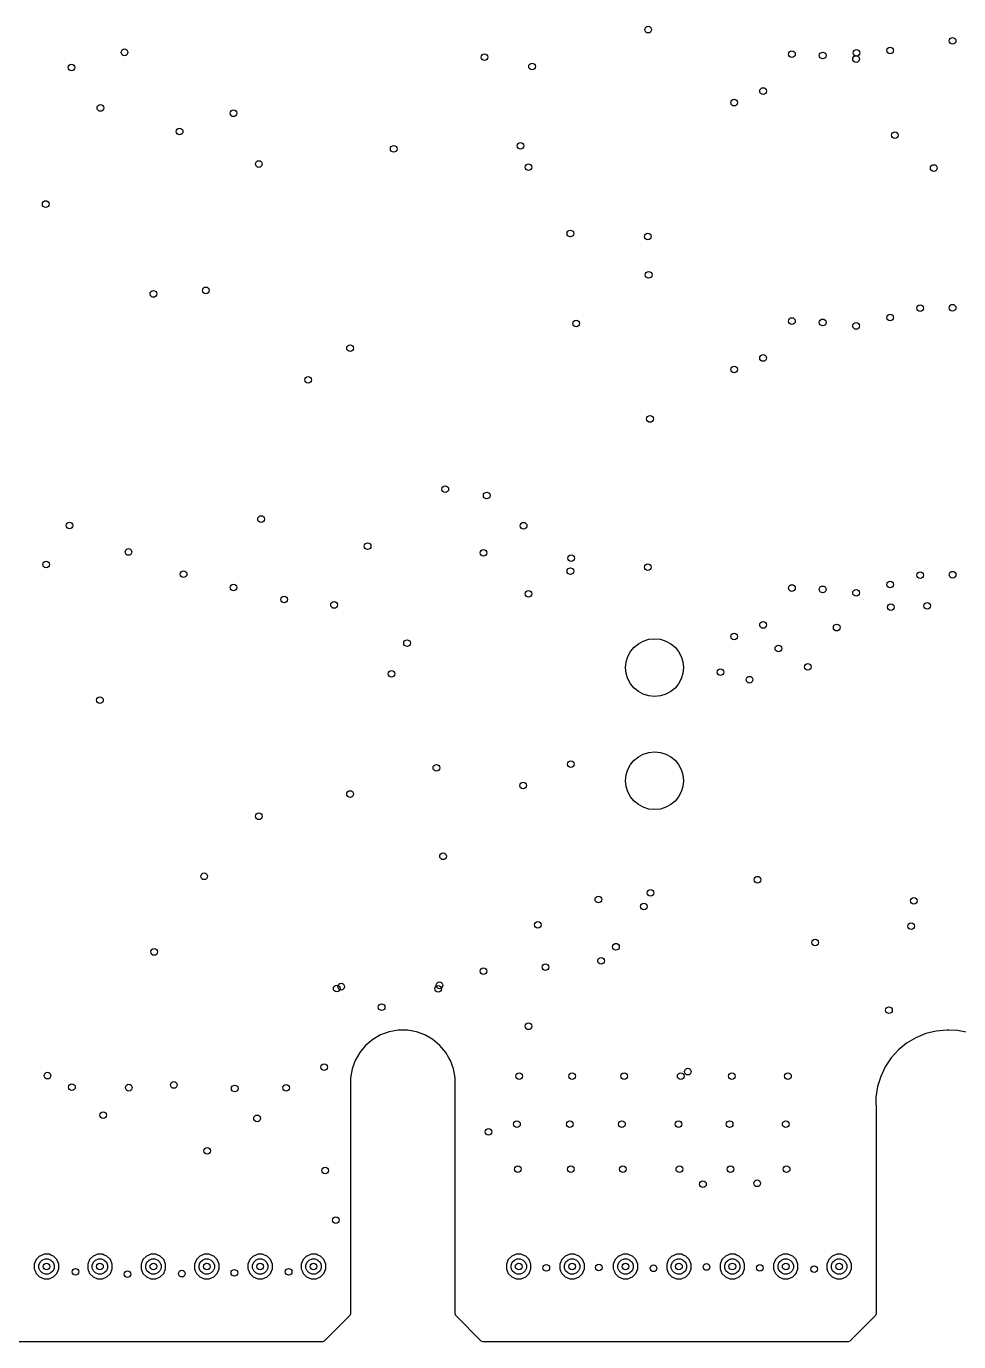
# Model space of a CAD drawing. Extents: x 114.9 to 199.6, y -137.1 to -76.7.
# Drawn here: x 157.38 to 178.33, y -137.15 to -107.58 of the extents above; entities that cross this region are included whole.
import ezdxf

# ---------------------------------------------------------------- set-up
doc = ezdxf.new("R2010")
doc.units = 0
doc.layers.add('BLACK', color=7, linetype='CONTINUOUS')

msp = doc.modelspace()

# ---------------------------------------------------------------- linework, layer by layer
at = {"layer": 'BLACK', "linetype": 'CONTINUOUS'}
for p, q in [((165.15819, -130.358405), (165.000621, -130.490621)), ((165.336308, -130.255569), (165.15819, -130.358405)), ((165.336316, -130.255565), (165.336308, -130.255569)), ((165.529591, -130.185218), (165.336316, -130.255565)), ((165.529595, -130.185217), (165.529591, -130.185218)), ((165.529596, -130.185217), (165.529595, -130.185217)), ((165.610952, -130.170871), (165.529596, -130.185217)), ((165.732156, -130.1495), (165.610952, -130.170871)), ((165.732157, -130.1495), (165.732156, -130.1495)), ((165.937843, -130.1495), (165.732157, -130.1495)), ((166.140404, -130.185217), (165.937843, -130.1495)), ((166.140405, -130.185217), (166.140404, -130.185217)), ((166.140408, -130.185218), (166.140405, -130.185217)), ((166.333683, -130.255565), (166.140408, -130.185218)), ((166.333691, -130.255569), (166.333683, -130.255565)), ((166.511809, -130.358405), (166.333691, -130.255569)), ((166.511813, -130.358408), (166.511809, -130.358405)), ((166.511814, -130.358409), (166.511813, -130.358408)), ((166.669379, -130.490621), (166.511814, -130.358409)), ((177.36347, -130.31695), (177.157214, -130.440234)), ((177.363474, -130.316948), (177.36347, -130.31695)), ((177.5856, -130.225304), (177.363474, -130.316948)), ((177.818779, -130.167286), (177.5856, -130.225304)), ((178.057953, -130.144151), (177.818779, -130.167286)), ((178.057954, -130.144151), (178.057953, -130.144151)), ((178.105949, -130.146601), (178.057954, -130.144151)), ((178.297937, -130.156402), (178.105949, -130.146601)), ((178.533506, -130.203773), (178.297937, -130.156402)), ((164.868405, -130.64819), (164.765569, -130.826308)), ((165.000621, -130.490621), (164.868405, -130.64819)), ((166.801591, -130.648186), (166.669379, -130.490621)), ((166.801594, -130.64819), (166.801591, -130.648186)), ((166.872139, -130.770378), (166.801594, -130.64819)), ((176.971307, -130.592478), (176.809785, -130.770378)), ((177.157214, -130.440234), (176.971307, -130.592478)), ((164.765565, -130.826316), (164.695218, -131.019591)), ((164.765569, -130.826308), (164.765565, -130.826316)), ((166.904434, -130.826315), (166.872139, -130.770378)), ((166.974783, -131.019596), (166.904434, -130.826315)), ((176.676145, -130.97008), (176.573291, -131.187253)), ((176.809785, -130.770378), (176.676145, -130.97008)), ((164.695218, -131.019591), (164.6595, -131.222156)), ((164.6595, -131.222156), (164.6595, -136.525943)), ((167.0105, -131.222157), (166.974783, -131.019596)), ((167.0105, -131.222163), (167.0105, -131.222157)), ((167.0105, -135.405198), (167.0105, -131.222163)), ((176.573291, -131.187253), (176.503458, -131.417174)), ((176.503458, -131.417174), (176.46816, -131.654845)), ((176.468159, -131.654854), (176.468082, -131.775016)), ((176.468082, -131.775016), (176.468082, -131.819168)), ((176.468082, -131.819168), (176.468756, -131.822991)), ((176.46816, -131.654845), (176.468159, -131.654854)), ((176.468756, -131.822991), (176.4695, -131.8315)), ((176.4695, -131.8315), (176.4695, -136.525943)), ((157.596444, -135.30394), (157.5545, -135.405198)), ((157.5545, -135.405198), (157.5545, -135.514801)), ((157.67394, -135.226444), (157.596444, -135.30394)), ((157.658363, -135.425859), (157.684493, -135.362775)), ((157.676574, -135.225353), (157.67394, -135.226444)), ((157.699013, -135.216058), (157.676574, -135.225353)), ((157.684493, -135.362775), (157.732775, -135.314493)), ((157.775198, -135.1845), (157.699013, -135.216058)), ((157.732775, -135.314493), (157.795859, -135.288363)), ((157.7752, -135.1845), (157.775198, -135.1845)), ((157.8848, -135.1845), (157.7752, -135.1845)), ((157.795859, -135.288363), (157.864141, -135.288363)), ((157.864141, -135.288363), (157.927225, -135.314493)), ((157.884801, -135.1845), (157.8848, -135.1845)), ((157.926744, -135.201874), (157.884801, -135.1845)), ((157.986058, -135.226443), (157.926744, -135.201874)), ((157.927225, -135.314493), (157.975507, -135.362775)), ((157.975507, -135.362775), (158.001637, -135.425859)), ((157.986059, -135.226444), (157.986058, -135.226443)), ((157.986061, -135.226445), (157.986059, -135.226444)), ((158.063555, -135.303939), (157.986061, -135.226445)), ((158.063555, -135.30394), (158.063555, -135.303939)), ((158.063557, -135.303942), (158.063555, -135.30394)), ((158.105499, -135.405198), (158.063557, -135.303942)), ((158.1055, -135.4052), (158.105499, -135.405198)), ((158.1055, -135.5148), (158.1055, -135.4052)), ((158.796444, -135.30394), (158.7545, -135.405198)), ((158.7545, -135.405198), (158.7545, -135.514801)), ((158.87394, -135.226444), (158.796444, -135.30394)), ((158.858363, -135.425859), (158.884493, -135.362775)), ((158.876574, -135.225353), (158.87394, -135.226444)), ((158.899013, -135.216058), (158.876574, -135.225353)), ((158.884493, -135.362775), (158.932775, -135.314493)), ((158.975198, -135.1845), (158.899013, -135.216058)), ((158.932775, -135.314493), (158.995859, -135.288363)), ((158.9752, -135.1845), (158.975198, -135.1845)), ((159.0848, -135.1845), (158.9752, -135.1845)), ((158.995859, -135.288363), (159.064141, -135.288363)), ((159.064141, -135.288363), (159.127225, -135.314493)), ((159.084801, -135.1845), (159.0848, -135.1845)), ((159.126744, -135.201874), (159.084801, -135.1845)), ((159.186058, -135.226443), (159.126744, -135.201874)), ((159.127225, -135.314493), (159.175507, -135.362775)), ((159.175507, -135.362775), (159.201637, -135.425859)), ((159.186059, -135.226444), (159.186058, -135.226443)), ((159.186061, -135.226445), (159.186059, -135.226444)), ((159.263555, -135.303939), (159.186061, -135.226445)), ((159.263555, -135.30394), (159.263555, -135.303939)), ((159.263557, -135.303942), (159.263555, -135.30394)), ((159.305499, -135.405198), (159.263557, -135.303942)), ((159.3055, -135.4052), (159.305499, -135.405198)), ((159.3055, -135.5148), (159.3055, -135.4052)), ((159.996444, -135.30394), (159.9545, -135.405198)), ((159.9545, -135.405198), (159.9545, -135.514801)), ((160.07394, -135.226444), (159.996444, -135.30394)), ((160.058363, -135.425859), (160.084493, -135.362775)), ((160.076574, -135.225353), (160.07394, -135.226444)), ((160.099013, -135.216058), (160.076574, -135.225353)), ((160.084493, -135.362775), (160.132775, -135.314493)), ((160.175198, -135.1845), (160.099013, -135.216058)), ((160.132775, -135.314493), (160.195859, -135.288363)), ((160.1752, -135.1845), (160.175198, -135.1845)), ((160.2848, -135.1845), (160.1752, -135.1845)), ((160.195859, -135.288363), (160.264141, -135.288363)), ((160.264141, -135.288363), (160.327225, -135.314493)), ((160.284801, -135.1845), (160.2848, -135.1845)), ((160.326744, -135.201874), (160.284801, -135.1845)), ((160.386058, -135.226443), (160.326744, -135.201874)), ((160.327225, -135.314493), (160.375507, -135.362775)), ((160.375507, -135.362775), (160.401637, -135.425859)), ((160.386059, -135.226444), (160.386058, -135.226443)), ((160.386061, -135.226445), (160.386059, -135.226444)), ((160.463555, -135.303939), (160.386061, -135.226445)), ((160.463555, -135.30394), (160.463555, -135.303939)), ((160.463557, -135.303942), (160.463555, -135.30394)), ((160.505499, -135.405198), (160.463557, -135.303942)), ((160.5055, -135.4052), (160.505499, -135.405198)), ((160.5055, -135.5148), (160.5055, -135.4052)), ((161.196444, -135.30394), (161.1545, -135.405198)), ((161.1545, -135.405198), (161.1545, -135.514801)), ((161.27394, -135.226444), (161.196444, -135.30394)), ((161.258363, -135.425859), (161.284493, -135.362775)), ((161.276574, -135.225353), (161.27394, -135.226444)), ((161.299013, -135.216058), (161.276574, -135.225353)), ((161.284493, -135.362775), (161.332775, -135.314493)), ((161.375198, -135.1845), (161.299013, -135.216058)), ((161.332775, -135.314493), (161.395859, -135.288363)), ((161.3752, -135.1845), (161.375198, -135.1845)), ((161.4848, -135.1845), (161.3752, -135.1845)), ((161.395859, -135.288363), (161.464141, -135.288363)), ((161.464141, -135.288363), (161.527225, -135.314493)), ((161.484801, -135.1845), (161.4848, -135.1845)), ((161.526744, -135.201874), (161.484801, -135.1845)), ((161.586058, -135.226443), (161.526744, -135.201874)), ((161.527225, -135.314493), (161.575507, -135.362775)), ((161.575507, -135.362775), (161.601637, -135.425859)), ((161.586059, -135.226444), (161.586058, -135.226443)), ((161.586061, -135.226445), (161.586059, -135.226444)), ((161.663555, -135.303939), (161.586061, -135.226445)), ((161.663555, -135.30394), (161.663555, -135.303939)), ((161.663557, -135.303942), (161.663555, -135.30394)), ((161.705499, -135.405198), (161.663557, -135.303942)), ((161.7055, -135.4052), (161.705499, -135.405198)), ((161.7055, -135.5148), (161.7055, -135.4052)), ((162.396444, -135.30394), (162.3545, -135.405198)), ((162.3545, -135.405198), (162.3545, -135.514801)), ((162.47394, -135.226444), (162.396444, -135.30394)), ((162.458363, -135.425859), (162.484493, -135.362775)), ((162.476574, -135.225353), (162.47394, -135.226444)), ((162.499013, -135.216058), (162.476574, -135.225353)), ((162.484493, -135.362775), (162.532775, -135.314493)), ((162.575198, -135.1845), (162.499013, -135.216058)), ((162.532775, -135.314493), (162.595859, -135.288363)), ((162.5752, -135.1845), (162.575198, -135.1845)), ((162.6848, -135.1845), (162.5752, -135.1845)), ((162.595859, -135.288363), (162.664141, -135.288363)), ((162.664141, -135.288363), (162.727225, -135.314493)), ((162.684801, -135.1845), (162.6848, -135.1845)), ((162.726744, -135.201874), (162.684801, -135.1845)), ((162.786058, -135.226443), (162.726744, -135.201874)), ((162.727225, -135.314493), (162.775507, -135.362775)), ((162.775507, -135.362775), (162.801637, -135.425859)), ((162.786059, -135.226444), (162.786058, -135.226443)), ((162.786061, -135.226445), (162.786059, -135.226444)), ((162.863555, -135.303939), (162.786061, -135.226445)), ((162.863555, -135.30394), (162.863555, -135.303939)), ((162.863557, -135.303942), (162.863555, -135.30394)), ((162.905499, -135.405198), (162.863557, -135.303942)), ((162.9055, -135.4052), (162.905499, -135.405198)), ((162.9055, -135.5148), (162.9055, -135.4052)), ((163.596444, -135.30394), (163.5545, -135.405198)), ((163.5545, -135.405198), (163.5545, -135.514801)), ((163.67394, -135.226444), (163.596444, -135.30394)), ((163.658363, -135.425859), (163.684493, -135.362775)), ((163.676574, -135.225353), (163.67394, -135.226444)), ((163.699013, -135.216058), (163.676574, -135.225353)), ((163.684493, -135.362775), (163.732775, -135.314493)), ((163.775198, -135.1845), (163.699013, -135.216058)), ((163.732775, -135.314493), (163.795859, -135.288363)), ((163.7752, -135.1845), (163.775198, -135.1845)), ((163.8848, -135.1845), (163.7752, -135.1845)), ((163.795859, -135.288363), (163.864141, -135.288363)), ((163.864141, -135.288363), (163.927225, -135.314493)), ((163.884801, -135.1845), (163.8848, -135.1845)), ((163.926744, -135.201874), (163.884801, -135.1845)), ((163.986058, -135.226443), (163.926744, -135.201874)), ((163.927225, -135.314493), (163.975507, -135.362775)), ((163.975507, -135.362775), (164.001637, -135.425859)), ((163.986059, -135.226444), (163.986058, -135.226443)), ((163.986061, -135.226445), (163.986059, -135.226444)), ((164.063555, -135.303939), (163.986061, -135.226445)), ((164.063555, -135.30394), (164.063555, -135.303939)), ((164.063557, -135.303942), (164.063555, -135.30394)), ((164.1055, -135.4052), (164.063557, -135.303942)), ((164.1055, -135.5148), (164.1055, -135.4052)), ((167.0105, -136.525943), (167.0105, -135.405198)), ((168.206444, -135.30394), (168.1645, -135.405198)), ((168.1645, -135.405198), (168.1645, -135.514801)), ((168.28394, -135.226444), (168.206444, -135.30394)), ((168.268363, -135.425859), (168.294493, -135.362775)), ((168.286574, -135.225353), (168.28394, -135.226444)), ((168.309013, -135.216058), (168.286574, -135.225353)), ((168.294493, -135.362775), (168.342775, -135.314493)), ((168.385198, -135.1845), (168.309013, -135.216058)), ((168.342775, -135.314493), (168.405859, -135.288363)), ((168.3852, -135.1845), (168.385198, -135.1845)), ((168.4948, -135.1845), (168.3852, -135.1845)), ((168.405859, -135.288363), (168.474141, -135.288363)), ((168.474141, -135.288363), (168.537225, -135.314493)), ((168.494801, -135.1845), (168.4948, -135.1845)), ((168.536744, -135.201874), (168.494801, -135.1845)), ((168.596058, -135.226443), (168.536744, -135.201874)), ((168.537225, -135.314493), (168.585507, -135.362775)), ((168.585507, -135.362775), (168.611637, -135.425859)), ((168.596059, -135.226444), (168.596058, -135.226443)), ((168.596061, -135.226445), (168.596059, -135.226444)), ((168.673555, -135.303939), (168.596061, -135.226445)), ((168.673555, -135.30394), (168.673555, -135.303939)), ((168.673557, -135.303942), (168.673555, -135.30394)), ((168.715499, -135.405198), (168.673557, -135.303942)), ((168.7155, -135.4052), (168.715499, -135.405198)), ((168.7155, -135.5148), (168.7155, -135.4052)), ((169.406444, -135.30394), (169.3645, -135.405198)), ((169.3645, -135.405198), (169.3645, -135.514801)), ((169.48394, -135.226444), (169.406444, -135.30394)), ((169.468363, -135.425859), (169.494493, -135.362775)), ((169.486574, -135.225353), (169.48394, -135.226444)), ((169.509013, -135.216058), (169.486574, -135.225353)), ((169.494493, -135.362775), (169.542775, -135.314493)), ((169.585198, -135.1845), (169.509013, -135.216058)), ((169.542775, -135.314493), (169.605859, -135.288363)), ((169.5852, -135.1845), (169.585198, -135.1845)), ((169.6948, -135.1845), (169.5852, -135.1845)), ((169.605859, -135.288363), (169.674141, -135.288363)), ((169.674141, -135.288363), (169.737225, -135.314493)), ((169.694801, -135.1845), (169.6948, -135.1845)), ((169.736744, -135.201874), (169.694801, -135.1845)), ((169.796058, -135.226443), (169.736744, -135.201874)), ((169.737225, -135.314493), (169.785507, -135.362775)), ((169.785507, -135.362775), (169.811637, -135.425859)), ((169.796059, -135.226444), (169.796058, -135.226443)), ((169.796061, -135.226445), (169.796059, -135.226444)), ((169.873555, -135.303939), (169.796061, -135.226445)), ((169.873555, -135.30394), (169.873555, -135.303939)), ((169.873557, -135.303942), (169.873555, -135.30394)), ((169.915499, -135.405198), (169.873557, -135.303942)), ((169.9155, -135.4052), (169.915499, -135.405198)), ((169.9155, -135.5148), (169.9155, -135.4052)), ((170.606444, -135.30394), (170.5645, -135.405198)), ((170.5645, -135.405198), (170.5645, -135.514801)), ((170.68394, -135.226444), (170.606444, -135.30394)), ((170.668363, -135.425859), (170.694493, -135.362775)), ((170.686574, -135.225353), (170.68394, -135.226444)), ((170.709013, -135.216058), (170.686574, -135.225353)), ((170.694493, -135.362775), (170.742775, -135.314493)), ((170.785198, -135.1845), (170.709013, -135.216058)), ((170.742775, -135.314493), (170.805859, -135.288363)), ((170.7852, -135.1845), (170.785198, -135.1845)), ((170.8948, -135.1845), (170.7852, -135.1845)), ((170.805859, -135.288363), (170.874141, -135.288363)), ((170.874141, -135.288363), (170.937225, -135.314493)), ((170.894801, -135.1845), (170.8948, -135.1845)), ((170.936744, -135.201874), (170.894801, -135.1845)), ((170.996058, -135.226443), (170.936744, -135.201874)), ((170.937225, -135.314493), (170.985507, -135.362775)), ((170.985507, -135.362775), (171.011637, -135.425859)), ((170.996059, -135.226444), (170.996058, -135.226443)), ((170.996061, -135.226445), (170.996059, -135.226444)), ((171.073555, -135.303939), (170.996061, -135.226445)), ((171.073555, -135.30394), (171.073555, -135.303939)), ((171.073557, -135.303942), (171.073555, -135.30394)), ((171.115499, -135.405198), (171.073557, -135.303942)), ((171.1155, -135.4052), (171.115499, -135.405198)), ((171.1155, -135.5148), (171.1155, -135.4052)), ((171.806444, -135.30394), (171.7645, -135.405198)), ((171.7645, -135.405198), (171.7645, -135.514801)), ((171.88394, -135.226444), (171.806444, -135.30394)), ((171.868363, -135.425859), (171.894493, -135.362775)), ((171.886574, -135.225353), (171.88394, -135.226444)), ((171.909013, -135.216058), (171.886574, -135.225353)), ((171.894493, -135.362775), (171.942775, -135.314493)), ((171.985198, -135.1845), (171.909013, -135.216058)), ((171.942775, -135.314493), (172.005859, -135.288363)), ((171.9852, -135.1845), (171.985198, -135.1845)), ((172.0948, -135.1845), (171.9852, -135.1845)), ((172.005859, -135.288363), (172.074141, -135.288363)), ((172.074141, -135.288363), (172.137225, -135.314493)), ((172.094801, -135.1845), (172.0948, -135.1845)), ((172.136744, -135.201874), (172.094801, -135.1845)), ((172.196058, -135.226443), (172.136744, -135.201874)), ((172.137225, -135.314493), (172.185507, -135.362775)), ((172.185507, -135.362775), (172.211637, -135.425859)), ((172.196059, -135.226444), (172.196058, -135.226443)), ((172.196061, -135.226445), (172.196059, -135.226444)), ((172.273555, -135.303939), (172.196061, -135.226445)), ((172.273555, -135.30394), (172.273555, -135.303939)), ((172.273557, -135.303942), (172.273555, -135.30394)), ((172.315499, -135.405198), (172.273557, -135.303942)), ((172.3155, -135.4052), (172.315499, -135.405198)), ((172.3155, -135.5148), (172.3155, -135.4052)), ((173.006444, -135.30394), (172.9645, -135.405198)), ((172.9645, -135.405198), (172.9645, -135.514801)), ((173.08394, -135.226444), (173.006444, -135.30394)), ((173.068363, -135.425859), (173.094493, -135.362775)), ((173.086574, -135.225353), (173.08394, -135.226444)), ((173.109013, -135.216058), (173.086574, -135.225353)), ((173.094493, -135.362775), (173.142775, -135.314493)), ((173.185198, -135.1845), (173.109013, -135.216058)), ((173.142775, -135.314493), (173.205859, -135.288363)), ((173.1852, -135.1845), (173.185198, -135.1845)), ((173.2948, -135.1845), (173.1852, -135.1845)), ((173.205859, -135.288363), (173.274141, -135.288363)), ((173.274141, -135.288363), (173.337225, -135.314493)), ((173.294801, -135.1845), (173.2948, -135.1845)), ((173.336744, -135.201874), (173.294801, -135.1845)), ((173.396058, -135.226443), (173.336744, -135.201874)), ((173.337225, -135.314493), (173.385507, -135.362775)), ((173.385507, -135.362775), (173.411637, -135.425859)), ((173.396059, -135.226444), (173.396058, -135.226443)), ((173.396061, -135.226445), (173.396059, -135.226444)), ((173.473555, -135.303939), (173.396061, -135.226445)), ((173.473555, -135.30394), (173.473555, -135.303939)), ((173.473557, -135.303942), (173.473555, -135.30394)), ((173.515499, -135.405198), (173.473557, -135.303942)), ((173.5155, -135.4052), (173.515499, -135.405198)), ((173.5155, -135.5148), (173.5155, -135.4052)), ((174.206444, -135.30394), (174.1645, -135.405198)), ((174.1645, -135.405198), (174.1645, -135.514801)), ((174.28394, -135.226444), (174.206444, -135.30394)), ((174.268363, -135.425859), (174.294493, -135.362775)), ((174.286574, -135.225353), (174.28394, -135.226444)), ((174.309013, -135.216058), (174.286574, -135.225353)), ((174.294493, -135.362775), (174.342775, -135.314493)), ((174.385198, -135.1845), (174.309013, -135.216058)), ((174.342775, -135.314493), (174.405859, -135.288363)), ((174.3852, -135.1845), (174.385198, -135.1845)), ((174.4948, -135.1845), (174.3852, -135.1845)), ((174.405859, -135.288363), (174.474141, -135.288363)), ((174.474141, -135.288363), (174.537225, -135.314493)), ((174.494801, -135.1845), (174.4948, -135.1845)), ((174.536744, -135.201874), (174.494801, -135.1845)), ((174.596058, -135.226443), (174.536744, -135.201874)), ((174.537225, -135.314493), (174.585507, -135.362775)), ((174.585507, -135.362775), (174.611637, -135.425859)), ((174.596059, -135.226444), (174.596058, -135.226443)), ((174.596061, -135.226445), (174.596059, -135.226444)), ((174.673555, -135.303939), (174.596061, -135.226445)), ((174.673555, -135.30394), (174.673555, -135.303939)), ((174.673557, -135.303942), (174.673555, -135.30394)), ((174.715499, -135.405198), (174.673557, -135.303942)), ((174.7155, -135.4052), (174.715499, -135.405198)), ((174.7155, -135.5148), (174.7155, -135.4052)), ((175.406444, -135.30394), (175.3645, -135.405198)), ((175.3645, -135.405198), (175.3645, -135.514801)), ((175.48394, -135.226444), (175.406444, -135.30394)), ((175.468363, -135.425859), (175.494493, -135.362775)), ((175.486574, -135.225353), (175.48394, -135.226444)), ((175.509013, -135.216058), (175.486574, -135.225353)), ((175.494493, -135.362775), (175.542775, -135.314493)), ((175.585198, -135.1845), (175.509013, -135.216058)), ((175.542775, -135.314493), (175.605859, -135.288363)), ((175.5852, -135.1845), (175.585198, -135.1845)), ((175.6948, -135.1845), (175.5852, -135.1845)), ((175.605859, -135.288363), (175.674141, -135.288363)), ((175.674141, -135.288363), (175.737225, -135.314493)), ((175.694801, -135.1845), (175.6948, -135.1845)), ((175.736744, -135.201874), (175.694801, -135.1845)), ((175.796058, -135.226443), (175.736744, -135.201874)), ((175.737225, -135.314493), (175.785507, -135.362775)), ((175.785507, -135.362775), (175.811637, -135.425859)), ((175.796059, -135.226444), (175.796058, -135.226443)), ((175.796061, -135.226445), (175.796059, -135.226444)), ((175.873555, -135.303939), (175.796061, -135.226445)), ((175.873555, -135.30394), (175.873555, -135.303939)), ((175.873557, -135.303942), (175.873555, -135.30394)), ((175.9155, -135.4052), (175.873557, -135.303942)), ((175.9155, -135.5148), (175.9155, -135.4052)), ((157.5545, -135.514801), (157.571874, -135.556744)), ((157.571874, -135.556744), (157.596443, -135.616058)), ((157.596443, -135.616058), (157.596444, -135.616059)), ((157.596444, -135.616059), (157.596445, -135.616061)), ((157.596445, -135.616061), (157.673939, -135.693555)), ((157.658363, -135.494141), (157.658363, -135.425859)), ((157.684493, -135.557225), (157.658363, -135.494141)), ((157.673939, -135.693555), (157.67394, -135.693555)), ((157.67394, -135.693555), (157.673942, -135.693557)), ((157.673942, -135.693557), (157.7752, -135.7355)), ((157.732775, -135.605507), (157.684493, -135.557225)), ((157.795859, -135.631637), (157.732775, -135.605507)), ((157.864141, -135.631637), (157.795859, -135.631637)), ((157.927225, -135.605507), (157.864141, -135.631637)), ((157.8848, -135.7355), (157.986058, -135.693557)), ((157.975507, -135.557225), (157.927225, -135.605507)), ((158.001637, -135.494141), (157.975507, -135.557225)), ((157.986058, -135.693557), (157.98606, -135.693555)), ((157.98606, -135.693555), (157.986061, -135.693555)), ((157.986061, -135.693555), (158.063555, -135.616061)), ((158.001637, -135.425859), (158.001637, -135.494141)), ((158.063555, -135.61606), (158.063557, -135.616058)), ((158.063555, -135.616061), (158.063555, -135.61606)), ((158.063557, -135.616058), (158.1055, -135.5148)), ((158.7545, -135.514801), (158.771874, -135.556744)), ((158.771874, -135.556744), (158.796443, -135.616058)), ((158.796443, -135.616058), (158.796444, -135.616059)), ((158.796444, -135.616059), (158.796445, -135.616061)), ((158.796445, -135.616061), (158.873939, -135.693555)), ((158.858363, -135.494141), (158.858363, -135.425859)), ((158.884493, -135.557225), (158.858363, -135.494141)), ((158.873939, -135.693555), (158.87394, -135.693555)), ((158.87394, -135.693555), (158.873942, -135.693557)), ((158.873942, -135.693557), (158.9752, -135.7355)), ((158.932775, -135.605507), (158.884493, -135.557225)), ((158.995859, -135.631637), (158.932775, -135.605507)), ((159.064141, -135.631637), (158.995859, -135.631637)), ((159.127225, -135.605507), (159.064141, -135.631637)), ((159.0848, -135.7355), (159.186058, -135.693557)), ((159.175507, -135.557225), (159.127225, -135.605507)), ((159.201637, -135.494141), (159.175507, -135.557225)), ((159.186058, -135.693557), (159.18606, -135.693555)), ((159.18606, -135.693555), (159.186061, -135.693555)), ((159.186061, -135.693555), (159.263555, -135.616061)), ((159.201637, -135.425859), (159.201637, -135.494141)), ((159.263555, -135.61606), (159.263557, -135.616058)), ((159.263555, -135.616061), (159.263555, -135.61606)), ((159.263557, -135.616058), (159.3055, -135.5148)), ((159.9545, -135.514801), (159.971874, -135.556744)), ((159.971874, -135.556744), (159.996443, -135.616058)), ((159.996443, -135.616058), (159.996444, -135.616059)), ((159.996444, -135.616059), (159.996445, -135.616061)), ((159.996445, -135.616061), (160.073939, -135.693555)), ((160.058363, -135.494141), (160.058363, -135.425859)), ((160.084493, -135.557225), (160.058363, -135.494141)), ((160.073939, -135.693555), (160.07394, -135.693555)), ((160.07394, -135.693555), (160.073942, -135.693557)), ((160.073942, -135.693557), (160.1752, -135.7355)), ((160.132775, -135.605507), (160.084493, -135.557225)), ((160.195859, -135.631637), (160.132775, -135.605507)), ((160.264141, -135.631637), (160.195859, -135.631637)), ((160.327225, -135.605507), (160.264141, -135.631637)), ((160.2848, -135.7355), (160.386058, -135.693557)), ((160.375507, -135.557225), (160.327225, -135.605507)), ((160.401637, -135.494141), (160.375507, -135.557225)), ((160.386058, -135.693557), (160.38606, -135.693555)), ((160.38606, -135.693555), (160.386061, -135.693555)), ((160.386061, -135.693555), (160.463555, -135.616061)), ((160.401637, -135.425859), (160.401637, -135.494141)), ((160.463555, -135.61606), (160.463557, -135.616058)), ((160.463555, -135.616061), (160.463555, -135.61606)), ((160.463557, -135.616058), (160.5055, -135.5148)), ((161.1545, -135.514801), (161.171874, -135.556744)), ((161.171874, -135.556744), (161.196443, -135.616058)), ((161.196443, -135.616058), (161.196444, -135.616059)), ((161.196444, -135.616059), (161.196445, -135.616061)), ((161.196445, -135.616061), (161.273939, -135.693555)), ((161.258363, -135.494141), (161.258363, -135.425859)), ((161.284493, -135.557225), (161.258363, -135.494141)), ((161.273939, -135.693555), (161.27394, -135.693555)), ((161.27394, -135.693555), (161.273942, -135.693557)), ((161.273942, -135.693557), (161.3752, -135.7355)), ((161.332775, -135.605507), (161.284493, -135.557225)), ((161.395859, -135.631637), (161.332775, -135.605507)), ((161.464141, -135.631637), (161.395859, -135.631637)), ((161.527225, -135.605507), (161.464141, -135.631637)), ((161.4848, -135.7355), (161.586058, -135.693557)), ((161.575507, -135.557225), (161.527225, -135.605507)), ((161.601637, -135.494141), (161.575507, -135.557225)), ((161.586058, -135.693557), (161.58606, -135.693555)), ((161.58606, -135.693555), (161.586061, -135.693555)), ((161.586061, -135.693555), (161.663555, -135.616061)), ((161.601637, -135.425859), (161.601637, -135.494141)), ((161.663555, -135.61606), (161.663557, -135.616058)), ((161.663555, -135.616061), (161.663555, -135.61606)), ((161.663557, -135.616058), (161.7055, -135.5148)), ((162.3545, -135.514801), (162.371874, -135.556744)), ((162.371874, -135.556744), (162.396443, -135.616058)), ((162.396443, -135.616058), (162.396444, -135.616059)), ((162.396444, -135.616059), (162.396445, -135.616061)), ((162.396445, -135.616061), (162.473939, -135.693555)), ((162.458363, -135.494141), (162.458363, -135.425859)), ((162.484493, -135.557225), (162.458363, -135.494141)), ((162.473939, -135.693555), (162.47394, -135.693555)), ((162.47394, -135.693555), (162.473942, -135.693557)), ((162.473942, -135.693557), (162.5752, -135.7355)), ((162.532775, -135.605507), (162.484493, -135.557225)), ((162.595859, -135.631637), (162.532775, -135.605507)), ((162.664141, -135.631637), (162.595859, -135.631637)), ((162.727225, -135.605507), (162.664141, -135.631637)), ((162.6848, -135.7355), (162.786058, -135.693557)), ((162.775507, -135.557225), (162.727225, -135.605507)), ((162.801637, -135.494141), (162.775507, -135.557225)), ((162.786058, -135.693557), (162.78606, -135.693555)), ((162.78606, -135.693555), (162.786061, -135.693555)), ((162.786061, -135.693555), (162.863555, -135.616061)), ((162.801637, -135.425859), (162.801637, -135.494141)), ((162.863555, -135.61606), (162.863557, -135.616058)), ((162.863555, -135.616061), (162.863555, -135.61606)), ((162.863557, -135.616058), (162.9055, -135.5148)), ((163.5545, -135.514801), (163.571874, -135.556744)), ((163.571874, -135.556744), (163.596443, -135.616058)), ((163.596443, -135.616058), (163.596444, -135.616059)), ((163.596444, -135.616059), (163.596445, -135.616061)), ((163.596445, -135.616061), (163.673939, -135.693555)), ((163.658363, -135.494141), (163.658363, -135.425859)), ((163.684493, -135.557225), (163.658363, -135.494141)), ((163.673939, -135.693555), (163.67394, -135.693555)), ((163.67394, -135.693555), (163.673942, -135.693557)), ((163.673942, -135.693557), (163.7752, -135.7355)), ((163.732775, -135.605507), (163.684493, -135.557225)), ((163.795859, -135.631637), (163.732775, -135.605507)), ((163.864141, -135.631637), (163.795859, -135.631637)), ((163.927225, -135.605507), (163.864141, -135.631637)), ((163.8848, -135.7355), (163.986058, -135.693557)), ((163.975507, -135.557225), (163.927225, -135.605507)), ((164.001637, -135.494141), (163.975507, -135.557225)), ((163.986058, -135.693557), (163.98606, -135.693555)), ((163.98606, -135.693555), (163.986061, -135.693555)), ((163.986061, -135.693555), (164.063555, -135.616061)), ((164.001637, -135.425859), (164.001637, -135.494141)), ((164.063555, -135.61606), (164.063557, -135.616058)), ((164.063555, -135.616061), (164.063555, -135.61606)), ((164.063557, -135.616058), (164.1055, -135.5148)), ((168.1645, -135.514801), (168.181874, -135.556744)), ((168.181874, -135.556744), (168.206443, -135.616058)), ((168.206443, -135.616058), (168.206444, -135.616059)), ((168.206444, -135.616059), (168.206445, -135.616061)), ((168.206445, -135.616061), (168.283939, -135.693555)), ((168.268363, -135.494141), (168.268363, -135.425859)), ((168.294493, -135.557225), (168.268363, -135.494141)), ((168.283939, -135.693555), (168.28394, -135.693555)), ((168.28394, -135.693555), (168.283942, -135.693557)), ((168.283942, -135.693557), (168.3852, -135.7355)), ((168.342775, -135.605507), (168.294493, -135.557225)), ((168.405859, -135.631637), (168.342775, -135.605507)), ((168.474141, -135.631637), (168.405859, -135.631637)), ((168.537225, -135.605507), (168.474141, -135.631637)), ((168.4948, -135.7355), (168.596058, -135.693557)), ((168.585507, -135.557225), (168.537225, -135.605507)), ((168.611637, -135.494141), (168.585507, -135.557225)), ((168.596058, -135.693557), (168.59606, -135.693555)), ((168.59606, -135.693555), (168.596061, -135.693555)), ((168.596061, -135.693555), (168.673555, -135.616061)), ((168.611637, -135.425859), (168.611637, -135.494141)), ((168.673555, -135.61606), (168.673557, -135.616058)), ((168.673555, -135.616061), (168.673555, -135.61606)), ((168.673557, -135.616058), (168.7155, -135.5148)), ((169.3645, -135.514801), (169.381874, -135.556744)), ((169.381874, -135.556744), (169.406443, -135.616058)), ((169.406443, -135.616058), (169.406444, -135.616059)), ((169.406444, -135.616059), (169.406445, -135.616061)), ((169.406445, -135.616061), (169.483939, -135.693555)), ((169.468363, -135.494141), (169.468363, -135.425859)), ((169.494493, -135.557225), (169.468363, -135.494141)), ((169.483939, -135.693555), (169.48394, -135.693555)), ((169.48394, -135.693555), (169.483942, -135.693557)), ((169.483942, -135.693557), (169.5852, -135.7355)), ((169.542775, -135.605507), (169.494493, -135.557225)), ((169.605859, -135.631637), (169.542775, -135.605507)), ((169.674141, -135.631637), (169.605859, -135.631637)), ((169.737225, -135.605507), (169.674141, -135.631637)), ((169.6948, -135.7355), (169.796058, -135.693557)), ((169.785507, -135.557225), (169.737225, -135.605507)), ((169.811637, -135.494141), (169.785507, -135.557225)), ((169.796058, -135.693557), (169.79606, -135.693555)), ((169.79606, -135.693555), (169.796061, -135.693555)), ((169.796061, -135.693555), (169.873555, -135.616061)), ((169.811637, -135.425859), (169.811637, -135.494141)), ((169.873555, -135.61606), (169.873557, -135.616058)), ((169.873555, -135.616061), (169.873555, -135.61606)), ((169.873557, -135.616058), (169.9155, -135.5148)), ((170.5645, -135.514801), (170.581874, -135.556744)), ((170.581874, -135.556744), (170.606443, -135.616058)), ((170.606443, -135.616058), (170.606444, -135.616059)), ((170.606444, -135.616059), (170.606445, -135.616061)), ((170.606445, -135.616061), (170.683939, -135.693555)), ((170.668363, -135.494141), (170.668363, -135.425859)), ((170.694493, -135.557225), (170.668363, -135.494141)), ((170.683939, -135.693555), (170.68394, -135.693555)), ((170.68394, -135.693555), (170.683942, -135.693557)), ((170.683942, -135.693557), (170.7852, -135.7355)), ((170.742775, -135.605507), (170.694493, -135.557225)), ((170.805859, -135.631637), (170.742775, -135.605507)), ((170.874141, -135.631637), (170.805859, -135.631637)), ((170.937225, -135.605507), (170.874141, -135.631637)), ((170.8948, -135.7355), (170.996058, -135.693557)), ((170.985507, -135.557225), (170.937225, -135.605507)), ((171.011637, -135.494141), (170.985507, -135.557225)), ((170.996058, -135.693557), (170.99606, -135.693555)), ((170.99606, -135.693555), (170.996061, -135.693555)), ((170.996061, -135.693555), (171.073555, -135.616061)), ((171.011637, -135.425859), (171.011637, -135.494141)), ((171.073555, -135.61606), (171.073557, -135.616058)), ((171.073555, -135.616061), (171.073555, -135.61606)), ((171.073557, -135.616058), (171.1155, -135.5148)), ((171.7645, -135.514801), (171.781874, -135.556744)), ((171.781874, -135.556744), (171.806443, -135.616058)), ((171.806443, -135.616058), (171.806444, -135.616059)), ((171.806444, -135.616059), (171.806445, -135.616061)), ((171.806445, -135.616061), (171.883939, -135.693555)), ((171.868363, -135.494141), (171.868363, -135.425859)), ((171.894493, -135.557225), (171.868363, -135.494141)), ((171.883939, -135.693555), (171.88394, -135.693555)), ((171.88394, -135.693555), (171.883942, -135.693557)), ((171.883942, -135.693557), (171.9852, -135.7355)), ((171.942775, -135.605507), (171.894493, -135.557225)), ((172.005859, -135.631637), (171.942775, -135.605507)), ((172.074141, -135.631637), (172.005859, -135.631637)), ((172.137225, -135.605507), (172.074141, -135.631637)), ((172.0948, -135.7355), (172.196058, -135.693557)), ((172.185507, -135.557225), (172.137225, -135.605507)), ((172.211637, -135.494141), (172.185507, -135.557225)), ((172.196058, -135.693557), (172.19606, -135.693555)), ((172.19606, -135.693555), (172.196061, -135.693555)), ((172.196061, -135.693555), (172.273555, -135.616061)), ((172.211637, -135.425859), (172.211637, -135.494141)), ((172.273555, -135.61606), (172.273557, -135.616058)), ((172.273555, -135.616061), (172.273555, -135.61606)), ((172.273557, -135.616058), (172.3155, -135.5148)), ((172.9645, -135.514801), (172.981874, -135.556744)), ((172.981874, -135.556744), (173.006443, -135.616058)), ((173.006443, -135.616058), (173.006444, -135.616059)), ((173.006444, -135.616059), (173.006445, -135.616061)), ((173.006445, -135.616061), (173.083939, -135.693555)), ((173.068363, -135.494141), (173.068363, -135.425859)), ((173.094493, -135.557225), (173.068363, -135.494141)), ((173.083939, -135.693555), (173.08394, -135.693555)), ((173.08394, -135.693555), (173.083942, -135.693557)), ((173.083942, -135.693557), (173.1852, -135.7355)), ((173.142775, -135.605507), (173.094493, -135.557225)), ((173.205859, -135.631637), (173.142775, -135.605507)), ((173.274141, -135.631637), (173.205859, -135.631637)), ((173.337225, -135.605507), (173.274141, -135.631637)), ((173.2948, -135.7355), (173.396058, -135.693557)), ((173.385507, -135.557225), (173.337225, -135.605507)), ((173.411637, -135.494141), (173.385507, -135.557225)), ((173.396058, -135.693557), (173.39606, -135.693555)), ((173.39606, -135.693555), (173.396061, -135.693555)), ((173.396061, -135.693555), (173.473555, -135.616061)), ((173.411637, -135.425859), (173.411637, -135.494141)), ((173.473555, -135.61606), (173.473557, -135.616058)), ((173.473555, -135.616061), (173.473555, -135.61606)), ((173.473557, -135.616058), (173.5155, -135.5148)), ((174.1645, -135.514801), (174.181874, -135.556744)), ((174.181874, -135.556744), (174.206443, -135.616058)), ((174.206443, -135.616058), (174.206444, -135.616059)), ((174.206444, -135.616059), (174.206445, -135.616061)), ((174.206445, -135.616061), (174.283939, -135.693555)), ((174.268363, -135.494141), (174.268363, -135.425859)), ((174.294493, -135.557225), (174.268363, -135.494141)), ((174.283939, -135.693555), (174.28394, -135.693555)), ((174.28394, -135.693555), (174.283942, -135.693557)), ((174.283942, -135.693557), (174.3852, -135.7355)), ((174.342775, -135.605507), (174.294493, -135.557225)), ((174.405859, -135.631637), (174.342775, -135.605507)), ((174.474141, -135.631637), (174.405859, -135.631637)), ((174.537225, -135.605507), (174.474141, -135.631637)), ((174.4948, -135.7355), (174.596058, -135.693557)), ((174.585507, -135.557225), (174.537225, -135.605507)), ((174.611637, -135.494141), (174.585507, -135.557225)), ((174.596058, -135.693557), (174.59606, -135.693555)), ((174.59606, -135.693555), (174.596061, -135.693555)), ((174.596061, -135.693555), (174.673555, -135.616061)), ((174.611637, -135.425859), (174.611637, -135.494141)), ((174.673555, -135.61606), (174.673557, -135.616058)), ((174.673555, -135.616061), (174.673555, -135.61606)), ((174.673557, -135.616058), (174.7155, -135.5148)), ((175.3645, -135.514801), (175.381874, -135.556744)), ((175.381874, -135.556744), (175.406443, -135.616058)), ((175.406443, -135.616058), (175.406444, -135.616059)), ((175.406444, -135.616059), (175.406445, -135.616061)), ((175.406445, -135.616061), (175.483939, -135.693555)), ((175.468363, -135.494141), (175.468363, -135.425859)), ((175.494493, -135.557225), (175.468363, -135.494141)), ((175.483939, -135.693555), (175.48394, -135.693555)), ((175.48394, -135.693555), (175.483942, -135.693557)), ((175.483942, -135.693557), (175.5852, -135.7355)), ((175.542775, -135.605507), (175.494493, -135.557225)), ((175.605859, -135.631637), (175.542775, -135.605507)), ((175.674141, -135.631637), (175.605859, -135.631637)), ((175.737225, -135.605507), (175.674141, -135.631637)), ((175.6948, -135.7355), (175.796058, -135.693557)), ((175.785507, -135.557225), (175.737225, -135.605507)), ((175.811637, -135.494141), (175.785507, -135.557225)), ((175.796058, -135.693557), (175.79606, -135.693555)), ((175.79606, -135.693555), (175.796061, -135.693555)), ((175.796061, -135.693555), (175.873555, -135.616061)), ((175.811637, -135.425859), (175.811637, -135.494141)), ((175.873555, -135.61606), (175.873557, -135.616058)), ((175.873555, -135.616061), (175.873555, -135.61606)), ((175.873557, -135.616058), (175.9155, -135.5148)), ((157.7752, -135.7355), (157.775202, -135.7355)), ((157.775202, -135.7355), (157.884798, -135.7355)), ((157.884798, -135.7355), (157.8848, -135.7355)), ((158.9752, -135.7355), (158.975202, -135.7355)), ((158.975202, -135.7355), (159.084798, -135.7355)), ((159.084798, -135.7355), (159.0848, -135.7355)), ((160.1752, -135.7355), (160.175202, -135.7355)), ((160.175202, -135.7355), (160.284798, -135.7355)), ((160.284798, -135.7355), (160.2848, -135.7355)), ((161.3752, -135.7355), (161.375202, -135.7355)), ((161.375202, -135.7355), (161.484798, -135.7355)), ((161.484798, -135.7355), (161.4848, -135.7355)), ((162.5752, -135.7355), (162.575202, -135.7355)), ((162.575202, -135.7355), (162.684798, -135.7355)), ((162.684798, -135.7355), (162.6848, -135.7355)), ((163.7752, -135.7355), (163.775202, -135.7355)), ((163.775202, -135.7355), (163.884798, -135.7355)), ((163.884798, -135.7355), (163.8848, -135.7355)), ((168.3852, -135.7355), (168.385202, -135.7355)), ((168.385202, -135.7355), (168.494798, -135.7355)), ((168.494798, -135.7355), (168.4948, -135.7355)), ((169.5852, -135.7355), (169.585202, -135.7355)), ((169.585202, -135.7355), (169.694798, -135.7355)), ((169.694798, -135.7355), (169.6948, -135.7355)), ((170.7852, -135.7355), (170.785202, -135.7355)), ((170.785202, -135.7355), (170.894798, -135.7355)), ((170.894798, -135.7355), (170.8948, -135.7355)), ((171.9852, -135.7355), (171.985202, -135.7355)), ((171.985202, -135.7355), (172.094798, -135.7355)), ((172.094798, -135.7355), (172.0948, -135.7355)), ((173.1852, -135.7355), (173.185202, -135.7355)), ((173.185202, -135.7355), (173.294798, -135.7355)), ((173.294798, -135.7355), (173.2948, -135.7355)), ((174.3852, -135.7355), (174.385202, -135.7355)), ((174.385202, -135.7355), (174.494798, -135.7355)), ((174.494798, -135.7355), (174.4948, -135.7355)), ((175.5852, -135.7355), (175.585202, -135.7355)), ((175.585202, -135.7355), (175.694798, -135.7355)), ((175.694798, -135.7355), (175.6948, -135.7355)), ((164.645148, -136.560591), (164.070591, -137.135148)), ((164.6595, -136.525943), (164.645148, -136.560591)), ((167.024852, -136.560591), (167.0105, -136.525943)), ((167.599409, -137.135148), (167.024852, -136.560591)), ((176.455148, -136.560591), (175.880591, -137.135148)), ((176.4695, -136.525943), (176.455148, -136.560591)), ((164.035943, -137.1495), (147.424057, -137.1495)), ((164.070591, -137.135148), (164.035943, -137.1495)), ((167.634057, -137.1495), (167.599409, -137.135148)), ((175.845943, -137.1495), (167.634057, -137.1495)), ((175.880591, -137.135148), (175.845943, -137.1495))]:
    msp.add_line(p, q, dxfattribs=at)
at = {"layer": 'BLACK'}
for centre, radius in [((171.35, -107.66), 0.075), ((178.19, -107.91), 0.075), ((159.58, -108.17), 0.075), ((167.67, -108.28), 0.075), ((174.58, -108.21), 0.075), ((175.27, -108.24), 0.075), ((176.03, -108.18), 0.075), ((176.785, -108.13), 0.075), ((158.39, -108.51), 0.075), ((168.74, -108.49), 0.075), ((176.02, -108.32), 0.075), ((173.93, -109.04), 0.075), ((159.04, -109.42), 0.075), ((173.28, -109.3), 0.075), ((162.03, -109.54), 0.075), ((160.82, -109.95), 0.075), ((176.89, -110.03), 0.075), ((165.63, -110.34), 0.075), ((168.48, -110.27), 0.075), ((162.6, -110.68), 0.075), ((168.66, -110.75), 0.075), ((177.765, -110.77), 0.075), ((157.81, -111.58), 0.075), ((169.6, -112.24), 0.075), ((171.34, -112.31), 0.075), ((171.36, -113.17), 0.075), ((160.23, -113.6), 0.075), ((161.41, -113.52), 0.075), ((176.785, -114.13), 0.075), ((177.46, -113.92), 0.075), ((178.19, -113.91), 0.075), ((169.73198, -114.265407), 0.075), ((174.58, -114.21), 0.075), ((175.27, -114.24), 0.075), ((176.02, -114.32), 0.075), ((164.65, -114.82), 0.075), ((173.93, -115.04), 0.075), ((173.28, -115.3), 0.075), ((163.71, -115.53), 0.075), ((171.39, -116.41), 0.075), ((166.79, -117.99), 0.075), ((167.72, -118.13), 0.075), ((158.346595, -118.805012), 0.075), ((162.65, -118.66), 0.075), ((168.55, -118.81), 0.075), ((159.67, -119.4), 0.075), ((165.045, -119.27), 0.075), ((167.65, -119.42), 0.075), ((157.82, -119.68), 0.075), ((169.62, -119.54), 0.075), ((171.34, -119.74), 0.075), ((160.91, -119.9), 0.075), ((169.6, -119.83), 0.075), ((177.46, -119.92), 0.075), ((178.19, -119.91), 0.075), ((162.03, -120.2), 0.075), ((168.66, -120.34), 0.075), ((174.58, -120.21), 0.075), ((175.27, -120.24), 0.075), ((176.02, -120.32), 0.075), ((176.785, -120.13), 0.075), ((163.17, -120.47), 0.075), ((164.29, -120.59), 0.075), ((176.8, -120.64), 0.075), ((177.62, -120.61), 0.075), ((173.93, -121.04), 0.075), ((175.585, -121.1), 0.075), ((165.93, -121.45), 0.075), ((171.493, -122), 0.65), ((173.28, -121.3), 0.075), ((174.275, -121.57), 0.075), ((165.58, -122.14), 0.075), ((172.975, -122.1), 0.075), ((174.935, -121.98), 0.075), ((173.625, -122.27), 0.075), ((159.03, -122.73), 0.075), ((169.61, -124.17), 0.075), ((171.493, -124.54), 0.65), ((166.59, -124.25), 0.075), ((168.54, -124.65), 0.075), ((164.65, -124.84), 0.075), ((162.6, -125.34), 0.075), ((166.74, -126.24), 0.075), ((161.37, -126.69), 0.075), ((173.805554, -126.766068), 0.075), ((171.4, -127.06), 0.075), ((170.23, -127.21), 0.075), ((171.25, -127.37), 0.075), ((177.32, -127.24), 0.075), ((168.87, -127.78), 0.075), ((177.26019, -127.80981), 0.075), ((170.625611, -128.272325), 0.075), ((175.102964, -128.177955), 0.075), ((160.25, -128.39), 0.075), ((170.29, -128.59), 0.075), ((167.65, -128.82), 0.075), ((169.04, -128.73), 0.075), ((164.35, -129.21), 0.075), ((164.45, -129.17), 0.075), ((166.63, -129.22), 0.075), ((166.66, -129.14), 0.075), ((165.36, -129.63), 0.075), ((176.76, -129.7), 0.075), ((168.66, -130.06), 0.075), ((164.07, -130.98), 0.075), ((157.85, -131.17), 0.075), ((168.45, -131.18), 0.075), ((169.64, -131.18), 0.075), ((170.81, -131.18), 0.075), ((172.08, -131.18), 0.075), ((172.24, -131.08), 0.075), ((173.23, -131.18), 0.075), ((174.49, -131.18), 0.075), ((158.4, -131.43), 0.075), ((159.68, -131.44), 0.075), ((160.69, -131.38), 0.075), ((162.057481, -131.458694), 0.075), ((163.216161, -131.443448), 0.075), ((159.1, -132.06), 0.075), ((162.56, -132.13), 0.075), ((167.759404, -132.434424), 0.075), ((168.4, -132.26), 0.075), ((169.59, -132.26), 0.075), ((170.76, -132.26), 0.075), ((172.03, -132.26), 0.075), ((173.18, -132.26), 0.075), ((174.44, -132.26), 0.075), ((161.44, -132.86), 0.075), ((164.09, -133.3), 0.075), ((168.42, -133.27), 0.075), ((169.61, -133.27), 0.075), ((170.78, -133.27), 0.075), ((172.05, -133.27), 0.075), ((173.2, -133.27), 0.075), ((174.46, -133.27), 0.075), ((172.58, -133.61), 0.075), ((173.8, -133.59), 0.075), ((164.33, -134.42), 0.075), ((157.83, -135.46), 0.075), ((159.03, -135.46), 0.075), ((160.23, -135.46), 0.075), ((161.43, -135.46), 0.075), ((162.63, -135.46), 0.075), ((163.83, -135.46), 0.075), ((168.44, -135.46), 0.075), ((169.64, -135.46), 0.075), ((170.24, -135.48), 0.075), ((170.84, -135.46), 0.075), ((172.04, -135.46), 0.075), ((172.66, -135.47), 0.075), ((173.24, -135.46), 0.075), ((174.44, -135.46), 0.075), ((175.64, -135.46), 0.075), ((158.48, -135.58), 0.075), ((159.65, -135.63), 0.075), ((160.87, -135.62), 0.075), ((162.05, -135.6), 0.075), ((163.27, -135.58), 0.075), ((169.06, -135.49), 0.075), ((171.47, -135.5), 0.075), ((173.86, -135.49), 0.075), ((175.08, -135.52), 0.075)]:
    msp.add_circle(centre, radius, dxfattribs=at)
at = {"layer": 'WHITE'}
for centre, radius in [((171.35, -107.66), 0.075), ((178.19, -107.91), 0.075), ((159.58, -108.17), 0.075), ((167.67, -108.28), 0.075), ((174.58, -108.21), 0.075), ((175.27, -108.24), 0.075), ((176.03, -108.18), 0.075), ((176.785, -108.13), 0.075), ((158.39, -108.51), 0.075), ((168.74, -108.49), 0.075), ((176.02, -108.32), 0.075), ((173.93, -109.04), 0.075), ((159.04, -109.42), 0.075), ((173.28, -109.3), 0.075), ((162.03, -109.54), 0.075), ((160.82, -109.95), 0.075), ((176.89, -110.03), 0.075), ((165.63, -110.34), 0.075), ((168.48, -110.27), 0.075), ((162.6, -110.68), 0.075), ((168.66, -110.75), 0.075), ((177.765, -110.77), 0.075), ((157.81, -111.58), 0.075), ((169.6, -112.24), 0.075), ((171.34, -112.31), 0.075), ((171.36, -113.17), 0.075), ((160.23, -113.6), 0.075), ((161.41, -113.52), 0.075), ((176.785, -114.13), 0.075), ((177.46, -113.92), 0.075), ((178.19, -113.91), 0.075), ((169.73198, -114.265407), 0.075), ((174.58, -114.21), 0.075), ((175.27, -114.24), 0.075), ((176.02, -114.32), 0.075), ((164.65, -114.82), 0.075), ((173.93, -115.04), 0.075), ((173.28, -115.3), 0.075), ((163.71, -115.53), 0.075), ((171.39, -116.41), 0.075), ((166.79, -117.99), 0.075), ((167.72, -118.13), 0.075), ((158.346595, -118.805012), 0.075), ((162.65, -118.66), 0.075), ((168.55, -118.81), 0.075), ((159.67, -119.4), 0.075), ((165.045, -119.27), 0.075), ((167.65, -119.42), 0.075), ((157.82, -119.68), 0.075), ((169.62, -119.54), 0.075), ((171.34, -119.74), 0.075), ((160.91, -119.9), 0.075), ((169.6, -119.83), 0.075), ((177.46, -119.92), 0.075), ((178.19, -119.91), 0.075), ((162.03, -120.2), 0.075), ((168.66, -120.34), 0.075), ((174.58, -120.21), 0.075), ((175.27, -120.24), 0.075), ((176.02, -120.32), 0.075), ((176.785, -120.13), 0.075), ((163.17, -120.47), 0.075), ((164.29, -120.59), 0.075), ((176.8, -120.64), 0.075), ((177.62, -120.61), 0.075), ((173.93, -121.04), 0.075), ((175.585, -121.1), 0.075), ((165.93, -121.45), 0.075), ((171.493, -122), 0.65), ((173.28, -121.3), 0.075), ((174.275, -121.57), 0.075), ((165.58, -122.14), 0.075), ((172.975, -122.1), 0.075), ((174.935, -121.98), 0.075), ((173.625, -122.27), 0.075), ((159.03, -122.73), 0.075), ((169.61, -124.17), 0.075), ((171.493, -124.54), 0.65), ((166.59, -124.25), 0.075), ((168.54, -124.65), 0.075), ((164.65, -124.84), 0.075), ((162.6, -125.34), 0.075), ((166.74, -126.24), 0.075), ((161.37, -126.69), 0.075), ((173.805554, -126.766068), 0.075), ((171.4, -127.06), 0.075), ((170.23, -127.21), 0.075), ((171.25, -127.37), 0.075), ((177.32, -127.24), 0.075), ((168.87, -127.78), 0.075), ((177.26019, -127.80981), 0.075), ((170.625611, -128.272325), 0.075), ((175.102964, -128.177955), 0.075), ((160.25, -128.39), 0.075), ((170.29, -128.59), 0.075), ((167.65, -128.82), 0.075), ((169.04, -128.73), 0.075), ((164.35, -129.21), 0.075), ((164.45, -129.17), 0.075), ((166.63, -129.22), 0.075), ((166.66, -129.14), 0.075), ((165.36, -129.63), 0.075), ((176.76, -129.7), 0.075), ((168.66, -130.06), 0.075), ((164.07, -130.98), 0.075), ((157.85, -131.17), 0.075), ((168.45, -131.18), 0.075), ((169.64, -131.18), 0.075), ((170.81, -131.18), 0.075), ((172.08, -131.18), 0.075), ((172.24, -131.08), 0.075), ((173.23, -131.18), 0.075), ((174.49, -131.18), 0.075), ((158.4, -131.43), 0.075), ((159.68, -131.44), 0.075), ((160.69, -131.38), 0.075), ((162.057481, -131.458694), 0.075), ((163.216161, -131.443448), 0.075), ((159.1, -132.06), 0.075), ((162.56, -132.13), 0.075), ((167.759404, -132.434424), 0.075), ((168.4, -132.26), 0.075), ((169.59, -132.26), 0.075), ((170.76, -132.26), 0.075), ((172.03, -132.26), 0.075), ((173.18, -132.26), 0.075), ((174.44, -132.26), 0.075), ((161.44, -132.86), 0.075), ((164.09, -133.3), 0.075), ((168.42, -133.27), 0.075), ((169.61, -133.27), 0.075), ((170.78, -133.27), 0.075), ((172.05, -133.27), 0.075), ((173.2, -133.27), 0.075), ((174.46, -133.27), 0.075), ((172.58, -133.61), 0.075), ((173.8, -133.59), 0.075), ((164.33, -134.42), 0.075), ((157.83, -135.46), 0.075), ((159.03, -135.46), 0.075), ((160.23, -135.46), 0.075), ((161.43, -135.46), 0.075), ((162.63, -135.46), 0.075), ((163.83, -135.46), 0.075), ((168.44, -135.46), 0.075), ((169.64, -135.46), 0.075), ((170.24, -135.48), 0.075), ((170.84, -135.46), 0.075), ((172.04, -135.46), 0.075), ((172.66, -135.47), 0.075), ((173.24, -135.46), 0.075), ((174.44, -135.46), 0.075), ((175.64, -135.46), 0.075), ((158.48, -135.58), 0.075), ((159.65, -135.63), 0.075), ((160.87, -135.62), 0.075), ((162.05, -135.6), 0.075), ((163.27, -135.58), 0.075), ((169.06, -135.49), 0.075), ((171.47, -135.5), 0.075), ((173.86, -135.49), 0.075), ((175.08, -135.52), 0.075)]:
    msp.add_circle(centre, radius, dxfattribs=at)

doc.saveas('drawing.dxf')
